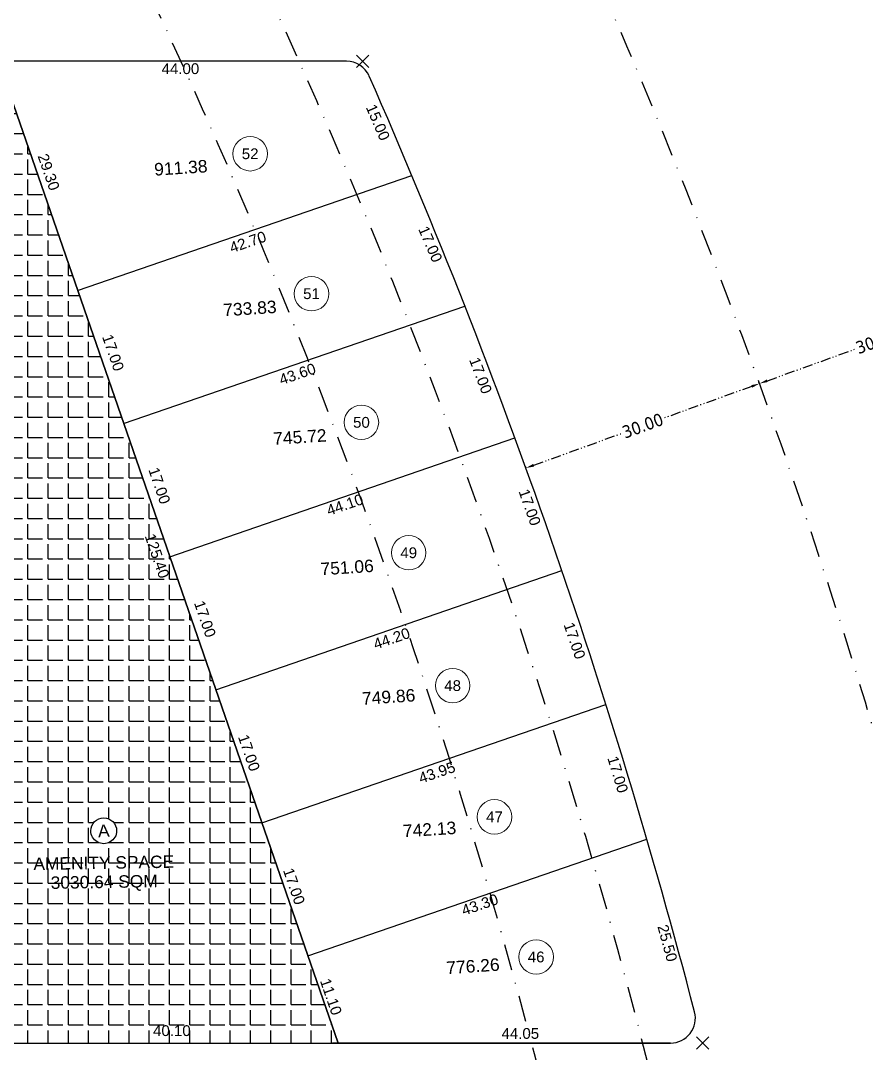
# Model space of a CAD drawing. Header units: millimetres. Extents: x 26213 to 35402, y -1028 to 2462.
# Drawn here: x 35185 to 35287.1, y 404.6 to 529.2 of the extents above; entities that cross this region are included whole.
import ezdxf
from ezdxf.enums import TextEntityAlignment as Align

# ---------------------------------------------------------------- set-up
doc = ezdxf.new("R2010")
doc.units = ezdxf.units.MM
doc.header["$PDMODE"] = 3
doc.header["$PDSIZE"] = 0.75
doc.linetypes.add('ACAD_ISO12W100', pattern=[21, 12, -3, 0, -3, 0, -3])
doc.linetypes.add('DASHDOT2', pattern=[12.7, 6.35, -3.175, 0, -3.175])
for name, color, linetype in [('AREA', 7, 'Continuous'), ('CENTER LINE', 225, 'Continuous'), ('DIMEMSION', 7, 'Continuous'), ('NUMBRING', 162, 'Continuous'), ('POINT', 190, 'Continuous')]:
    doc.layers.add(name, color=color, linetype=linetype)
doc.layers.add('CIRCLE', color=197, linetype='Continuous', lineweight=30)
doc.layers.add('LAYOUT PLAN', color=7, linetype='Continuous', lineweight=25)
doc.styles.get("Standard").update_dxf_attribs({"font": 'arial.ttf'})
doc.styles.add('style1', font='tahoma.ttf')
doc.dimstyles.new('LAYOUT PLAN', dxfattribs={"dimtxt": 1.3, "dimasz": 1, "dimexe": 0.18, "dimexo": 0.0625, "dimgap": 0.09, "dimtad": 0, "dimrnd": 0.05, "dimzin": 0, "dimdsep": 46, "dimtxsty": 'Standard', "dimcen": 0, "dimse1": 1, "dimse2": 1, "dimsd1": 1, "dimsd2": 1, "dimadec": 0, "dimazin": 0, "dimtfac": 1, "dimtofl": 0, "dimtmove": 0, "dimatfit": 3, "dimfxl": 1, "dimtolj": 1, "dimtzin": 0, "dimarcsym": 0})
doc.dimstyles.new('n', dxfattribs={"dimtxt": 2.5, "dimasz": 0.18, "dimexe": 0.18, "dimexo": 0.0625, "dimgap": 0.09, "dimtad": 0, "dimzin": 0, "dimdsep": 46, "dimtxsty": 'style1', "dimcen": 0.09, "dimse1": 1, "dimse2": 1, "dimsd1": 1, "dimsd2": 1, "dimaunit": 1, "dimadec": 1, "dimazin": 0, "dimtfac": 1, "dimtofl": 0, "dimtmove": 0, "dimatfit": 3, "dimfxl": 1, "dimtolj": 1, "dimtzin": 0, "dimarcsym": 0})

# ---------------------------------------------------------------- blocks, each defined once
blk = doc.blocks.new('*D3860')
at = {"layer": 'Defpoints', "color": 0, "linetype": 'ACAD_ISO12W100', "ltscale": 0.1}
for p in [(35274.18, 485.42), (35274.18, 485.42), (35245.97, 475.23)]:
    blk.add_point(p, dxfattribs=at)
at = {"layer": 'DIMEMSION', "color": 0, "linetype": 'ACAD_ISO12W100', "lineweight": -2, "ltscale": 0.1}
for p, q in [((35273.24, 485.08), (35262.5, 481.2)), ((35274.16, 485.48), (35274.12, 485.59)), ((35246.91, 475.57), (35257.65, 479.45)), ((35245.95, 475.29), (35245.91, 475.4))]:
    blk.add_line(p, q, dxfattribs=at)
at = {"layer": 'DIMEMSION', "color": 0, "linetype": 'ACAD_ISO12W100', "ltscale": 0.1}
for points in [[(35273.19, 485.24), (35273.3, 484.93), (35274.18, 485.42)], [(35246.85, 475.73), (35246.97, 475.41), (35245.97, 475.23)]]:
    blk.add_solid(points, dxfattribs=at)
at = {"layer": 'DIMEMSION', "color": 0, "linetype": 'ACAD_ISO12W100', "ltscale": 0.1, "insert": (35260.08, 480.33), "char_height": 3, "attachment_point": 5, "rotation": 19.864, "style": 'style1'}
blk.add_mtext('\\A1;{\\H0.5032x;30.00}', dxfattribs=at)
blk = doc.blocks.new('*D3861')
at = {"layer": 'Defpoints', "color": 0, "linetype": 'ACAD_ISO12W100', "ltscale": 0.1}
for p in [(35302.4, 495.62), (35302.4, 495.62), (35274.18, 485.42)]:
    blk.add_point(p, dxfattribs=at)
at = {"layer": 'DIMEMSION', "color": 0, "linetype": 'ACAD_ISO12W100', "lineweight": -2, "ltscale": 0.1}
for p, q in [((35301.46, 495.28), (35290.72, 491.4)), ((35302.42, 495.56), (35302.46, 495.45)), ((35275.13, 485.76), (35285.87, 489.64)), ((35274.16, 485.48), (35274.12, 485.59))]:
    blk.add_line(p, q, dxfattribs=at)
at = {"layer": 'DIMEMSION', "color": 0, "linetype": 'ACAD_ISO12W100', "ltscale": 0.1}
for points in [[(35301.4, 495.43), (35301.52, 495.12), (35302.4, 495.62)], [(35275.07, 485.92), (35275.18, 485.61), (35274.18, 485.42)]]:
    blk.add_solid(points, dxfattribs=at)
at = {"layer": 'DIMEMSION', "color": 0, "linetype": 'ACAD_ISO12W100', "ltscale": 0.1, "insert": (35288.29, 490.52), "char_height": 3, "attachment_point": 5, "rotation": 19.864, "style": 'style1'}
blk.add_mtext('\\A1;{\\H0.5032x;30.00}', dxfattribs=at)
blk = doc.blocks.new('*D3989')
at = {"layer": 'Defpoints', "color": 0, "ltscale": 2}
for p in [(35226.26, 524.31), (35231.06, 510.07), (35232.19, 510.55)]:
    blk.add_point(p, dxfattribs=at)
at = {"layer": 'DIMEMSION', "color": 0, "ltscale": 2, "insert": (35228.1, 516.95), "char_height": 1.3, "attachment_point": 5, "rotation": 293.3238}
blk.add_mtext('\\A1;15.00', dxfattribs=at)
blk = doc.blocks.new('*D3990')
at = {"layer": 'Defpoints', "color": 0, "ltscale": 2}
for p in [(35232.19, 510.55), (35237.8, 494.44), (35238.6, 494.78)]:
    blk.add_point(p, dxfattribs=at)
at = {"layer": 'DIMEMSION', "color": 0, "ltscale": 2, "insert": (35234.43, 502.25), "char_height": 1.3, "attachment_point": 5, "rotation": 293.3238}
blk.add_mtext('\\A1;17.00', dxfattribs=at)
blk = doc.blocks.new('*D3991')
at = {"layer": 'Defpoints', "color": 0, "ltscale": 2}
for p in [(35238.6, 494.78), (35244.64, 478.88), (35243.52, 478.45)]:
    blk.add_point(p, dxfattribs=at)
at = {"layer": 'DIMEMSION', "color": 0, "ltscale": 2, "insert": (35240.5, 486.4), "char_height": 1.3, "attachment_point": 5, "rotation": 290.8078}
blk.add_mtext('\\A1;17.00', dxfattribs=at)
blk = doc.blocks.new('*D3992')
at = {"layer": 'Defpoints', "color": 0, "ltscale": 2}
for p in [(35244.64, 478.88), (35249.27, 462.48), (35250.32, 462.85)]:
    blk.add_point(p, dxfattribs=at)
at = {"layer": 'DIMEMSION', "color": 0, "ltscale": 2, "insert": (35246.43, 470.49), "char_height": 1.3, "attachment_point": 5, "rotation": 289.5122}
blk.add_mtext('\\A1;17.00', dxfattribs=at)
blk = doc.blocks.new('*D3993')
at = {"layer": 'Defpoints', "color": 0, "ltscale": 2}
for p in [(35249.08, 462.43), (35250.1, 462.78), (35255.63, 446.71)]:
    blk.add_point(p, dxfattribs=at)
at = {"layer": 'DIMEMSION', "color": 0, "ltscale": 2, "insert": (35251.85, 454.39), "char_height": 1.3, "attachment_point": 5, "rotation": 288.9925}
blk.add_mtext('\\A1;17.00', dxfattribs=at)
blk = doc.blocks.new('*D3994')
at = {"layer": 'Defpoints', "color": 0, "ltscale": 2}
for p in [(35255.63, 446.71), (35259.55, 430.11), (35260.59, 430.43)]:
    blk.add_point(p, dxfattribs=at)
at = {"layer": 'DIMEMSION', "color": 0, "ltscale": 2, "insert": (35257.07, 438.25), "char_height": 1.3, "attachment_point": 5, "rotation": 286.9212}
blk.add_mtext('\\A1;17.00', dxfattribs=at)
blk = doc.blocks.new('*D3995')
at = {"layer": 'Defpoints', "color": 0, "ltscale": 2}
for p in [(35260.59, 430.43), (35266.42, 405.59), (35267.31, 405.84)]:
    blk.add_point(p, dxfattribs=at)
at = {"layer": 'DIMEMSION', "color": 0, "ltscale": 2, "insert": (35263.06, 417.89), "char_height": 1.3, "attachment_point": 5, "rotation": 285.3018}
blk.add_mtext('\\A1;25.50', dxfattribs=at)
blk = doc.blocks.new('*D3982')
at = {"layer": 'Defpoints', "color": 0, "ltscale": 2}
for p in [(35267.31, 406.98), (35223.28, 405.84), (35267.31, 405.84)]:
    blk.add_point(p, dxfattribs=at)
at = {"layer": 'DIMEMSION', "color": 0, "ltscale": 2, "insert": (35245.3, 406.98), "char_height": 1.3, "attachment_point": 5}
blk.add_mtext('\\A1;44.05', dxfattribs=at)
blk = doc.blocks.new('*D4043')
at = {"layer": 'Defpoints', "color": 0, "ltscale": 2}
for p in [(35183.17, 407.32), (35183.17, 405.84), (35223.28, 405.84)]:
    blk.add_point(p, dxfattribs=at)
at = {"layer": 'DIMEMSION', "color": 0, "ltscale": 2, "insert": (35203.22, 407.32), "char_height": 1.3, "attachment_point": 5}
blk.add_mtext('\\A1;40.10', dxfattribs=at)
blk = doc.blocks.new('*D4047')
at = {"layer": 'Defpoints', "color": 0, "ltscale": 2}
for p in [(35219.64, 416.34), (35220.61, 416.68), (35223.28, 405.84)]:
    blk.add_point(p, dxfattribs=at)
at = {"layer": 'DIMEMSION', "color": 0, "ltscale": 2, "insert": (35222.43, 411.42), "char_height": 1.3, "attachment_point": 5, "rotation": 289.1012}
blk.add_mtext('\\A1;11.10', dxfattribs=at)
blk = doc.blocks.new('*D4048')
at = {"layer": 'Defpoints', "color": 0, "ltscale": 2}
for p in [(35215.19, 432.79), (35214.08, 432.4), (35219.64, 416.34)]:
    blk.add_point(p, dxfattribs=at)
at = {"layer": 'DIMEMSION', "color": 0, "ltscale": 2, "insert": (35217.97, 424.75), "char_height": 1.3, "attachment_point": 5, "rotation": 289.1012}
blk.add_mtext('\\A1;17.00', dxfattribs=at)
blk = doc.blocks.new('*D4049')
at = {"layer": 'Defpoints', "color": 0, "ltscale": 2}
for p in [(35209.75, 448.89), (35208.52, 448.47), (35214.08, 432.4)]:
    blk.add_point(p, dxfattribs=at)
at = {"layer": 'DIMEMSION', "color": 0, "ltscale": 2, "insert": (35212.53, 440.86), "char_height": 1.3, "attachment_point": 5, "rotation": 289.1012}
blk.add_mtext('\\A1;17.00', dxfattribs=at)
blk = doc.blocks.new('*D4050')
at = {"layer": 'Defpoints', "color": 0, "ltscale": 2}
for p in [(35204.44, 465.05), (35202.95, 464.53), (35208.52, 448.47)]:
    blk.add_point(p, dxfattribs=at)
at = {"layer": 'DIMEMSION', "color": 0, "ltscale": 2, "insert": (35207.22, 457.01), "char_height": 1.3, "attachment_point": 5, "rotation": 289.1012}
blk.add_mtext('\\A1;17.00', dxfattribs=at)
blk = doc.blocks.new('*D4051')
at = {"layer": 'Defpoints', "color": 0, "ltscale": 2}
for p in [(35198.93, 481.13), (35197.39, 480.6), (35202.95, 464.53)]:
    blk.add_point(p, dxfattribs=at)
at = {"layer": 'DIMEMSION', "color": 0, "ltscale": 2, "insert": (35201.71, 473.1), "char_height": 1.3, "attachment_point": 5, "rotation": 289.1012}
blk.add_mtext('\\A1;17.00', dxfattribs=at)
blk = doc.blocks.new('*D4052')
at = {"layer": 'Defpoints', "color": 0, "ltscale": 2}
for p in [(35191.83, 496.66), (35193.34, 497.18), (35197.39, 480.6)]:
    blk.add_point(p, dxfattribs=at)
at = {"layer": 'DIMEMSION', "color": 0, "ltscale": 2, "insert": (35196.12, 489.15), "char_height": 1.3, "attachment_point": 5, "rotation": 289.1012}
blk.add_mtext('\\A1;17.00', dxfattribs=at)
blk = doc.blocks.new('*D4053')
at = {"layer": 'Defpoints', "color": 0, "ltscale": 2}
for p in [(35183.54, 524.79), (35182.24, 524.34), (35191.83, 496.66)]:
    blk.add_point(p, dxfattribs=at)
at = {"layer": 'DIMEMSION', "color": 0, "ltscale": 2, "insert": (35188.34, 510.95), "char_height": 1.3, "attachment_point": 5, "rotation": 289.1012}
blk.add_mtext('\\A1;29.30', dxfattribs=at)
blk = doc.blocks.new('*D4054')
at = {"layer": 'Defpoints', "color": 0, "ltscale": 2}
for p in [(35182.24, 524.34), (35226.26, 524.31), (35226.26, 523.41)]:
    blk.add_point(p, dxfattribs=at)
at = {"layer": 'DIMEMSION', "color": 0, "ltscale": 2, "insert": (35204.25, 523.42), "char_height": 1.3, "attachment_point": 5, "rotation": 359.972}
blk.add_mtext('\\A1;44.00', dxfattribs=at)
blk = doc.blocks.new('*D4055')
at = {"layer": 'Defpoints', "color": 0, "ltscale": 2}
for p in [(35232.19, 510.55), (35232.57, 509.44), (35191.83, 496.66)]:
    blk.add_point(p, dxfattribs=at)
at = {"layer": 'DIMEMSION', "color": 0, "ltscale": 2, "insert": (35212.39, 502.5), "char_height": 1.3, "attachment_point": 5, "rotation": 18.9925}
blk.add_mtext('\\A1;42.70', dxfattribs=at)
blk = doc.blocks.new('*D4056')
at = {"layer": 'Defpoints', "color": 0, "ltscale": 2}
for p in [(35238.6, 494.78), (35238.98, 493.66), (35197.39, 480.6)]:
    blk.add_point(p, dxfattribs=at)
at = {"layer": 'DIMEMSION', "color": 0, "ltscale": 2, "insert": (35218.38, 486.57), "char_height": 1.3, "attachment_point": 5, "rotation": 18.9925}
blk.add_mtext('\\A1;43.60', dxfattribs=at)
blk = doc.blocks.new('*D4057')
at = {"layer": 'Defpoints', "color": 0, "ltscale": 2}
for p in [(35244.64, 478.88), (35244.96, 477.96), (35202.95, 464.53)]:
    blk.add_point(p, dxfattribs=at)
at = {"layer": 'DIMEMSION', "color": 0, "ltscale": 2, "insert": (35224.11, 470.79), "char_height": 1.3, "attachment_point": 5, "rotation": 18.9925}
blk.add_mtext('\\A1;44.10', dxfattribs=at)
blk = doc.blocks.new('*D4058')
at = {"layer": 'Defpoints', "color": 0, "ltscale": 2}
for p in [(35250.32, 462.85), (35250.67, 461.85), (35208.52, 448.47)]:
    blk.add_point(p, dxfattribs=at)
at = {"layer": 'DIMEMSION', "color": 0, "ltscale": 2, "insert": (35229.76, 454.65), "char_height": 1.3, "attachment_point": 5, "rotation": 18.9925}
blk.add_mtext('\\A1;44.20', dxfattribs=at)
blk = doc.blocks.new('*D4059')
at = {"layer": 'Defpoints', "color": 0, "ltscale": 2}
for p in [(35255.63, 446.71), (35256, 445.63), (35214.08, 432.4)]:
    blk.add_point(p, dxfattribs=at)
at = {"layer": 'DIMEMSION', "color": 0, "ltscale": 2, "insert": (35235.23, 438.48), "char_height": 1.3, "attachment_point": 5, "rotation": 18.9925}
blk.add_mtext('\\A1;43.95', dxfattribs=at)
blk = doc.blocks.new('*D4060')
at = {"layer": 'Defpoints', "color": 0, "ltscale": 2}
for p in [(35260.59, 430.43), (35260.88, 429.58), (35219.64, 416.34)]:
    blk.add_point(p, dxfattribs=at)
at = {"layer": 'DIMEMSION', "color": 0, "ltscale": 2, "insert": (35240.41, 422.53), "char_height": 1.3, "attachment_point": 5, "rotation": 18.9925}
blk.add_mtext('\\A1;43.30', dxfattribs=at)
blk = doc.blocks.new('*D4061')
at = {"layer": 'Defpoints', "color": 0, "ltscale": 2}
for p in [(35180.91, 523.87), (35182.24, 524.34), (35223.28, 405.84)]:
    blk.add_point(p, dxfattribs=at)
at = {"layer": 'DIMEMSION', "color": 0, "ltscale": 2, "insert": (35201.43, 464.62), "char_height": 1.3, "attachment_point": 5, "rotation": 289.1012}
blk.add_mtext('\\A1;125.40', dxfattribs=at)

msp = doc.modelspace()

# ---------------------------------------------------------------- hatches: boundary and pattern name
at = {"lineweight": 25, "ltscale": 2}
h = msp.add_hatch(dxfattribs=at)
h.set_pattern_fill('ANGLE,_O', color=6, scale=0.35)
h.set_pattern_definition([(0, (6107.9681, -802.1308), (0, 2.44475), [1.778, -0.66675]), (90, (6107.9681, -802.1308), (-2.44475, 1e-16), [1.778, -0.66675])])
h.paths.add_polyline_path([(35177.754, 420.835), (35183.178, 420.835), (35183.168, 405.835), (35223.281, 405.835), (35182.243, 524.335), (35174.885, 524.335)])
h.paths.add_polyline_path([(35196.55, 431.453, -1), (35193.432, 431.455, -1)], flags=16)
h.paths.add_polyline_path([(35176.465, 521.807), (35180.65, 521.807), (35180.65, 524.486), (35176.465, 524.486)], flags=9)
h.paths.add_polyline_path([(35200.659, 405.969), (35205.853, 405.969), (35205.853, 408.648), (35200.659, 408.648)], flags=24)
h.paths.add_polyline_path([(35177.258, 475.777), (35177.43, 469.575), (35180.107, 469.649), (35179.935, 475.852)], flags=24)
h.paths.add_polyline_path([(35199.124, 467.167), (35201.154, 461.304), (35203.686, 462.18), (35201.655, 468.044)], flags=24)
h.paths.add_polyline_path([(35193.977, 430.272), (35196.127, 430.389), (35196.005, 432.635), (35193.855, 432.518)], flags=8)
h.paths.add_polyline_path([(35188.195, 423.9), (35201.939, 424.128), (35201.898, 426.591), (35188.154, 426.363)], flags=24)
h.paths.add_polyline_path([(35186.126, 426.287), (35203.895, 426.582), (35203.856, 428.907), (35186.088, 428.613)], flags=24)

# ---------------------------------------------------------------- linework, layer by layer
at = {"layer": 'CENTER LINE', "color": 5, "linetype": 'DASHDOT2', "ltscale": 0.5}
msp.add_arc((34538.683, 219.698), 782.031, 4.538707, 26.507549, dxfattribs=at)
at = {"layer": 'CENTER LINE', "color": 1, "linetype": 'DASHDOT2', "ltscale": 0.5}
msp.add_arc((34538.683, 219.698), 745.031, 3.352611, 26.652137, dxfattribs=at)
at = {"layer": 'CENTER LINE', "linetype": 'DASHDOT2', "ltscale": 0.5}
msp.add_arc((34538.683, 219.698), 732.031, 3.328622, 26.652137, dxfattribs=at)
at = {"layer": 'CIRCLE', "linetype": 'Continuous', "lineweight": 15}
for centre in [(35212.675, 513.157), (35220.079, 496.262), (35226.112, 480.743), (35231.82, 465.006), (35237.124, 448.97), (35242.176, 433.13), (35247.209, 416.222)]:
    msp.add_circle(centre, 2.08, dxfattribs=at)
at = {"layer": 'DIMEMSION', "ltscale": 2}
msp.add_lwpolyline([(35196.55, 431.453, -1), (35193.432, 431.455, -1)], format="xyb", close=True, dxfattribs=at)
msp.add_lwpolyline([(35196.55, 431.453, -1), (35193.432, 431.455, -1)], format="xyb", close=True, dxfattribs=at)
msp.add_lwpolyline([(35196.55, 431.453, -1), (35193.432, 431.455, -1)], format="xyb", close=True, dxfattribs=at)
msp.add_lwpolyline([(35196.55, 431.453, -1), (35193.432, 431.455, -1)], format="xyb", close=True, dxfattribs=at)
at = {"layer": 'LAYOUT PLAN'}
for p, q in [((35224.294, 524.335), (35174.885, 524.335)), ((35182.243, 524.335), (35223.281, 405.835)), ((35191.828, 496.659), (35232.192, 510.552)), ((35197.391, 480.595), (35238.599, 494.778)), ((35202.954, 464.531), (35244.641, 478.879)), ((35208.517, 448.467), (35250.319, 462.854)), ((35214.08, 432.403), (35255.634, 446.705)), ((35219.643, 416.339), (35260.585, 430.43))]:
    msp.add_line(p, q, dxfattribs=at)
at = {"layer": 'LAYOUT PLAN', "ltscale": 2}
for p, q in [((35178.168, 405.835), (35222.612, 405.835)), ((35221.342, 405.835), (35263.441, 405.835)), ((35263.441, 405.835), (35222.635, 405.835))]:
    msp.add_line(p, q, dxfattribs=at)
at = {"layer": 'LAYOUT PLAN', "color": 220, "lineweight": 30, "true_color": 0xff2ecb}
msp.add_lwpolyline([(35182.243, 524.335), (35174.885, 524.335), (35177.754, 420.835), (35183.178, 420.835), (35183.168, 405.835), (35223.281, 405.835)], close=True, dxfattribs=at)
at = {"layer": 'LAYOUT PLAN', "lineweight": 25}
msp.add_lwpolyline([(35193.432, 431.455, -1), (35196.55, 431.453, -1)], format="xyb", close=True, dxfattribs=at)
at = {"layer": 'LAYOUT PLAN', "color": 220, "lineweight": 30, "true_color": 0xff2ecb}
msp.add_lwpolyline([(35193.432, 431.455, -1), (35196.55, 431.453, -1)], format="xyb", close=True, dxfattribs=at)
at = {"layer": 'LAYOUT PLAN'}
for centre, radius, start, end in [((35224.294, 521.335), 3, 23.74724, 90), ((34538.683, 219.698), 752.031, 14.626009, 23.747242), ((35263.441, 408.835), 3, 270, 14.62601)]:
    msp.add_arc(centre, radius, start, end, dxfattribs=at)
at = {"layer": 'POINT'}
for p in [(35226.256, 524.32), (35267.315, 405.835)]:
    msp.add_point(p, dxfattribs=at)

# ---------------------------------------------------------------- texts
at = {"layer": 'AREA'}
for s, p in [('911.38', (35204.298, 511.473)), ('733.83', (35212.638, 494.5)), ('745.72', (35218.671, 478.981)), ('751.06', (35224.378, 463.244)), ('749.86', (35229.394, 447.62)), ('742.13', (35234.336, 431.622)), ('776.26', (35239.575, 415.116))]:
    msp.add_text(s, height=1.5096, rotation=3.76876, dxfattribs=at).set_placement(p, align=Align.MIDDLE_CENTER)
at = {"layer": 'AREA', "color": 7}
msp.add_text('A', height=1.499, rotation=3.12085, dxfattribs=at).set_placement((35194.991, 431.454), align=Align.MIDDLE)
for s, p in [('AMENITY SPACE', (35186.51, 426.707)), ('3030.64 SQM', (35188.597, 424.434))]:
    msp.add_text(s, height=1.49934, rotation=0.95048, dxfattribs=at).set_placement(p)
at = {"layer": 'NUMBRING', "color": 7}
for s, p in [('52', (35212.675, 513.157)), ('51', (35220.079, 496.262)), ('50', (35226.112, 480.743)), ('49', (35231.82, 465.006)), ('48', (35237.124, 448.97)), ('47', (35242.176, 433.13)), ('46', (35247.209, 416.222))]:
    msp.add_text(s, height=1.3, rotation=359.96079, dxfattribs=at).set_placement(p, align=Align.MIDDLE)

# ---------------------------------------------------------------- dimensions: what is measured, and where the dimension line sits
at = {"layer": 'DIMEMSION', "ltscale": 2}
for p1, p2, distance, picture, middle in [((35191.828, 496.659), (35182.243, 524.335), -1.376, '*D4053', (35188.336, 510.948)), ((35223.281, 405.835), (35182.243, 524.335), 1.408, '*D4061', (35201.432, 464.624)), ((35182.243, 524.335), (35226.259, 524.314), -0.9, '*D4054', (35204.251, 523.424)), ((35191.828, 496.659), (35232.192, 510.552), -1.173, '*D4055', (35212.392, 502.496)), ((35197.391, 480.595), (35191.828, 496.659), -1.6, '*D4052', (35196.121, 489.151)), ((35197.391, 480.595), (35238.599, 494.778), -1.18, '*D4056', (35218.379, 486.571)), ((35202.954, 464.531), (35197.391, 480.595), -1.626, '*D4051', (35201.709, 473.095)), ((35202.954, 464.531), (35244.641, 478.879), -0.968, '*D4057', (35224.112, 470.79)), ((35208.517, 448.467), (35202.954, 464.531), -1.574, '*D4050', (35207.223, 457.014)), ((35208.517, 448.467), (35250.319, 462.854), -1.064, '*D4058', (35229.764, 454.655)), ((35214.08, 432.403), (35208.517, 448.467), -1.303, '*D4049', (35212.53, 440.861)), ((35214.08, 432.403), (35255.634, 446.705), -1.137, '*D4059', (35235.227, 438.479)), ((35219.643, 416.339), (35214.08, 432.403), -1.172, '*D4048', (35217.969, 424.754)), ((35219.643, 416.339), (35260.585, 430.43), -0.899, '*D4060', (35240.407, 422.535)), ((35223.281, 405.835), (35219.643, 416.339), -1.028, '*D4047', (35222.433, 411.423)), ((35223.281, 405.835), (35183.168, 405.835), -1.483, '*D4043', (35203.224, 407.318))]:
    dim = msp.add_aligned_dim(p1=p1, p2=p2, distance=distance, dimstyle='LAYOUT PLAN', dxfattribs=at)
    dim.commit()
    dim.dimension.update_dxf_attribs({"geometry": picture, "text_midpoint": middle})
for p1, p2, distance, picture, middle in [((35226.259, 524.314), (35232.192, 510.552), -1.228, '*D3989', (35228.098, 516.947)), ((35238.599, 494.778), (35244.641, 478.879), -1.197, '*D3991', (35240.501, 486.403)), ((35244.641, 478.879), (35250.319, 462.854), -1.115, '*D3992', (35246.429, 470.494)), ((35255.632, 446.71), (35250.102, 462.78), 1.076, '*D3993', (35251.849, 454.395)), ((35255.634, 446.705), (35260.585, 430.43), -1.086, '*D3994', (35257.071, 438.252)), ((35260.585, 430.43), (35267.315, 405.835), -0.923, '*D3995', (35263.059, 417.889)), ((35223.281, 405.835), (35267.315, 405.835), 1.149, '*D3982', (35245.298, 406.984))]:
    dim = msp.add_aligned_dim(p1=p1, p2=p2, distance=distance, dimstyle='LAYOUT PLAN', override={"dimfxl": 0.1, "dimfxlon": 1}, dxfattribs=at)
    dim.commit()
    dim.dimension.update_dxf_attribs({"geometry": picture, "text_midpoint": middle})
dim = msp.add_linear_dim(base=(35237.804, 494.435), p1=(35232.192, 510.552), p2=(35238.599, 494.778), angle=113.32378, dimstyle='LAYOUT PLAN', override={"dimtmove": 1, "dimfxl": 0.1, "dimfxlon": 1}, dxfattribs=at)
dim.commit()
dim.dimension.update_dxf_attribs({"geometry": '*D3990', "text_midpoint": (35234.434, 502.251)})
at = {"layer": 'DIMEMSION', "linetype": 'ACAD_ISO12W100', "ltscale": 0.1}
dim = msp.add_linear_dim(base=(35302.4, 495.618), p1=(35274.185, 485.424), p2=(35302.4, 495.618), angle=199.86402, text='{\\H0.5032x;<>}', dimstyle='n', override={"dimtxt": 3, "dimasz": 1, "dimse1": 0, "dimse2": 0, "dimsd1": 0, "dimsd2": 0}, dxfattribs=at)
dim.commit()
dim.dimension.update_dxf_attribs({"geometry": '*D3861', "text_midpoint": (35288.292, 490.521)})
dim = msp.add_aligned_dim(p1=(35245.97, 475.23), p2=(35274.185, 485.424), distance=0, text='{\\H0.5032x;<>}', dimstyle='n', override={"dimtxt": 3, "dimasz": 1, "dimse1": 0, "dimse2": 0, "dimsd1": 0, "dimsd2": 0}, dxfattribs=at)
dim.commit()
dim.dimension.update_dxf_attribs({"geometry": '*D3860', "text_midpoint": (35260.077, 480.327)})

doc.saveas('drawing.dxf')
